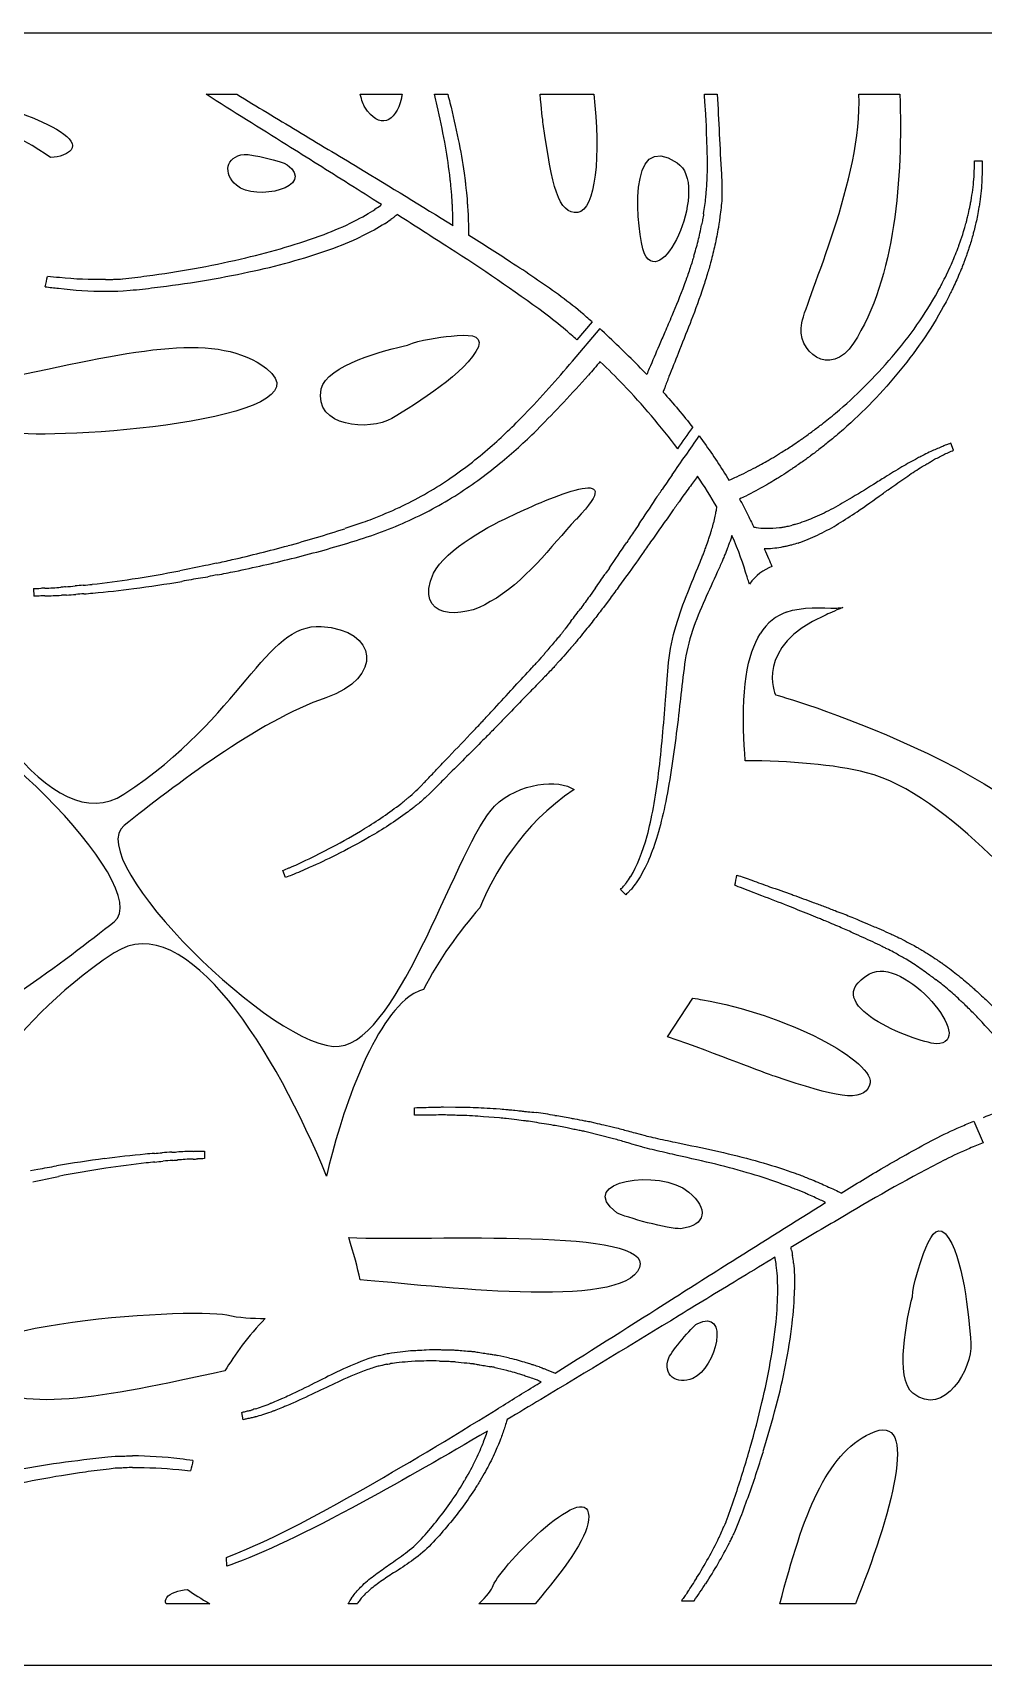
# Model space of a CAD drawing. Header units: metres. Extents: x -136 to 12250, y 0 to 1406.
# Drawn here: x 5835 to 6654, y 0 to 1406 of the extents above; entities that cross this region are included whole.
import ezdxf

# ---------------------------------------------------------------- set-up
doc = ezdxf.new("R2010")
doc.units = ezdxf.units.M
doc.layers.add('PDF_Geometry', color=7, linetype='Continuous')

msp = doc.modelspace()

# ---------------------------------------------------------------- linework, layer by layer
at = {"lineweight": -2}
for p, q in [((0, 1406.3), (12250, 1406.3)), ((6382, 541.4), (6403.8, 574.8)), ((6002.5, 85.4), (6002.2, 93)), ((6394.1, 55.6), (6404.9, 55.6)), ((12250, 0), (0, 0))]:
    msp.add_line(p, q, dxfattribs=at)
for points in [[(5984.6, 1353.2), (6011.1, 1353.2)], [(6117.3, 1353.2), (6153.4, 1353.2)], [(6181.3, 1353.2), (6192.7, 1353.2)], [(6272.3, 1353.2), (6318.5, 1353.2)], [(6413.9, 1353.2), (6424.9, 1353.2)], [(6546.9, 1353.2), (6582.1, 1353.2)], [(5987.8, 53.1), (5950.1, 53.1)], [(6114.6, 53.1), (6107.1, 53.1)], [(6268.1, 53.1), (6219.6, 53.1)], [(6543.9, 53.1), (6478.7, 53.1)]]:
    msp.add_lwpolyline(points, dxfattribs=at)
at = {"layer": 'PDF_Geometry', "lineweight": -2}
for p, q in [((6145.3, 1246.5), (6145.4, 1246.7)), ((6317, 1157.2), (6303.9, 1141.7)), ((6323.6, 1151.4), (6300, 1123.4)), ((6313.7, 1111.2), (6313.9, 1111.3)), ((6116.1, 983.2), (6104, 979.1)), ((6357.3, 982.8), (6353.6, 977.3)), ((5979.8, 936.6), (5986, 937.7)), ((5986, 937.7), (5986.1, 937.7)), ((5836, 927.4), (5836.2, 921)), ((6320.1, 928.1), (6314.7, 920.7)), ((6645.9, 468.7), (6654, 450.1)), ((5983.1, 442.9), (5983.3, 436.5)), ((5833.3, 426.2), (5839.6, 427.4)), ((6489.3, 354.9), (6489.3, 355.1)), ((6439.9, 115), (6441.8, 119.2)), ((6441.8, 119.2), (6444, 125)), ((6426.4, 110.1), (6426.3, 110))]:
    msp.add_line(p, q, dxfattribs=at)
for points in [[(6129.9, 1254.1), (6130, 1254.2, 0.013585), (6134.7, 1257.5, 0.000653), (6135.6, 1258.2, 0.000573), (6107.6, 1275.9, 0.000334), (6054, 1309.6, -0.001214), (5984.6, 1353.2, -0.001214)], [(6011.1, 1353.2, 0.000678), (6063.2, 1321.8, -0.000329), (6116.2, 1289.8, -0.003033), (6197.3, 1240.2, 0.0021), (6197.2, 1241.4), (6197.2, 1241.5, 0.000114), (6197.2, 1246.3), (6197.1, 1250, 0.008429), (6196.8, 1256.1, -0.002738), (6196.6, 1259.9, 0.010803), (6196, 1269, -0.001615), (6195.8, 1271.2, -0.004592), (6195.5, 1273.9, 0.00677), (6195.2, 1277.4, -0.001598), (6194.7, 1281.1, 0.00053), (6194.4, 1283.8, 0.014865), (6190.1, 1312.1, 0.010702), (6183.6, 1343.4, 0.001252), (6181.3, 1353.2, 0.001252)], [(6192.7, 1353.2, -0.001037), (6194.6, 1346, -0.01084), (6201.8, 1314.3, -0.014358), (6206.8, 1285.4), (6207.7, 1278.9, -0.00876), (6208.1, 1274.8, 0.003688), (6208.4, 1272.5), (6208.6, 1270.7, -0.01331), (6209.5, 1260.7, 0.002012), (6209.7, 1257.6, -0.008685), (6210.2, 1250.4, -0.001754), (6210.4, 1243.9), (6210.5, 1241.6, -0.014335), (6210.6, 1234.7), (6210.6, 1232.4)], [(6415, 1264.3), (6415, 1264.4), (6415.7, 1271.8), (6415.9, 1274.1, -0.001362), (6416.3, 1284.2, 0.014159), (6416.4, 1290.7, -0.003019), (6416.4, 1294), (6416.4, 1295.2, 0.011064), (6416.2, 1304, -0.000833), (6415.6, 1322.6), (6415.6, 1324.4, 0.007999), (6414.9, 1337, -0.002782), (6414.4, 1344.4, -0.000666), (6414, 1350.3, -0.00052), (6413.9, 1353.2, -0.00052)], [(6645.8, 1279.8), (6645.8, 1279.9, 0.021618), (6646.3, 1289.5, -0.002654), (6646.4, 1291.8, -0.001821), (6646.5, 1296), (6652.9, 1296, -0.002998), (6652.9, 1291.7, 0.004037), (6653, 1289.3, -0.0219), (6652.7, 1279.4)], [(6639.4, 1243, -0.002785), (6639.7, 1244.5), (6640.2, 1246.5, 0.002391), (6641.2, 1250.5, 0.007131), (6642.7, 1257.6, -0.003255), (6643.5, 1261.6)], [(6651, 1260.5), (6651, 1260.3, 0.002084), (6650.2, 1255.9, -0.005981), (6649, 1248.9), (6649, 1248.8, -0.000518), (6647.7, 1242.6), (6647.4, 1241.5)], [(5904.2, 1193.8, -0.005943), (5908.2, 1194), (5910.8, 1194.1), (5912.7, 1194.2), (5912.7, 1194.2), (5912.8, 1194.2), (5913, 1194.2), (5918.2, 1194.8, 0.005801), (5938.8, 1197.5, 0.011211), (5979.6, 1204.1, 0.011665), (6018.7, 1212.4, 0.032316), (6086.2, 1232.6, 0.025152), (6111.7, 1243.6)], [(6413.1, 1250.4, 0.002561), (6412.3, 1245.2, 0.001277), (6411.4, 1240.8)], [(6427.2, 1248, 0.002026), (6426.6, 1243), (6426.5, 1242.8, 0.001308), (6425.8, 1238.5)], [(6637, 1234.9, -0.003435), (6638.1, 1238.4), (6638.1, 1238.5)], [(5846, 1187.5, 0.006909), (5857.4, 1186.1, 0.029683), (5898.1, 1183.6, 0.016696), (5904.9, 1183.6, -0.004876), (5908.5, 1183.7), (5913.1, 1183.9), (5919.3, 1184.4, 0.006561), (5940.2, 1186.7, 0.011914), (5981.6, 1192.6, 0.012017), (6021.5, 1200.2, 0.03266), (6091.1, 1219.5, 0.024854), (6118.1, 1230.6)], [(6317, 1157.2, 0.0044), (6307.5, 1165.5, 0.018932), (6288, 1180.7, 0.011959), (6246.9, 1208.7, 0.004607), (6210.6, 1231.9)], [(6409.3, 1058.9, -0.003874), (6413.8, 1052.7, -0.019715), (6434.9, 1020.8, 0.010762), (6441.5, 1023.8), (6441.6, 1023.8, 0.014068), (6457.9, 1031.9, -0.00296), (6461.3, 1033.7, 0.008531), (6467.7, 1037.3, -0.002723), (6471.4, 1039.5, 0.01234), (6478.4, 1043.7, -0.000524), (6480.5, 1045, 0.011041), (6489.9, 1051, -0.000362), (6495.3, 1054.7), (6495.9, 1055, 0.000245), (6498.8, 1057.1, 0.001363), (6501.9, 1059.3), (6502, 1059.4, 0.011451), (6510.3, 1065.6, -0.002134), (6514.3, 1068.6), (6515.1, 1069.2, -0.00132), (6520.6, 1073.6, 0.012371), (6526.8, 1078.7), (6526.8, 1078.7, 0.019636), (6551.8, 1101.5, 0.019967), (6575.5, 1127.1, 0.022374), (6596.9, 1154.6, 0.02596), (6614.8, 1183.3), (6614.8, 1183.3, 0.003626), (6615.7, 1185, -0.004273), (6616.8, 1186.9, -0.002674), (6618.3, 1189.8), (6618.6, 1190.5, -0.001467), (6622.3, 1197.6), (6625.6, 1204.7, -0.001254), (6626.6, 1207), (6627.2, 1208.2), (6628.6, 1211.8, 0.000671), (6631.4, 1218.6, 0.000016), (6632.8, 1222.3, 0.000304), (6633.8, 1225.4), (6633.9, 1225.4)], [(6404.6, 1213.4, 0.001785), (6403.3, 1209.2, 0.001922), (6401.5, 1203.7, -0.011738), (6397.7, 1192.5), (6397.6, 1192.4, -0.012225), (6387, 1165.3), (6385.7, 1162.3, 0.000118), (6379.7, 1148.2, 0.000281), (6374.8, 1136.8, 0.002152), (6366.3, 1116.9, 0.003405), (6364.1, 1111.8, 0.002775), (6358.7, 1117.4, 0.015751), (6325.5, 1149.7, 0.000888), (6323.6, 1151.4, 0.000888)], [(6422.8, 1223.4, -0.016146), (6419.3, 1209, 0.001846), (6418.2, 1204.8), (6418.2, 1204.6, 0.001838), (6416.6, 1199.4, -0.01181), (6412.8, 1187.2, -0.01249), (6402.5, 1158.6), (6401.4, 1155.9, 0.000463), (6391.2, 1130, 0.002618), (6383.3, 1110.1, 0.005083), (6379.6, 1100.5, -0.001619), (6378.4, 1097.3), (6378.2, 1096.7, -0.020147), (6403.7, 1066.3, -0.020147)], [(6642.2, 1222.5, -0.002351), (6641, 1218.7, 0.001641), (6639.9, 1215.5), (6639.9, 1215.4, 0.000751), (6638.4, 1211.4, -0.000265), (6637.2, 1208.3, 0.003308), (6636.5, 1206.3, -0.002576), (6635.9, 1204.6), (6635.8, 1204.5, 0.002791), (6634.3, 1200.9, -0.001051), (6631.2, 1193.5), (6631.2, 1193.4, 0.000296), (6628.3, 1187.3), (6627.7, 1186, -0.001596), (6625.9, 1182.2), (6625.8, 1182.1), (6625.3, 1181, -0.002836), (6623.9, 1178.4, -0.027162), (6606.4, 1148.2, -0.022771), (6585.3, 1119, -0.01976), (6561.7, 1091.8, -0.020056), (6536.6, 1067.4, -0.0123), (6530.3, 1061.8, -0.000019), (6524, 1056.5), (6524, 1056.4, 0.003879), (6519.6, 1052.9, -0.011842), (6511.4, 1046.5, 0.000872), (6507.6, 1043.5), (6505.3, 1041.8, 0.001116), (6502.8, 1040, -0.00143), (6499.3, 1037.5, -0.011144), (6490.5, 1031.4, 0.000187), (6487.7, 1029.4, -0.012209), (6480.3, 1024.7, 0.004696), (6476.6, 1022.4, -0.007692), (6470.3, 1018.6, 0.003086), (6466.5, 1016.4), (6466.4, 1016.3, -0.014686), (6449.4, 1007.2, -0.007609), (6444.1, 1004.6, -0.009791), (6451.2, 990.9, 0.000473), (6454.3, 984.7, -0.000184), (6456.4, 980.4, 0.021068), (6458.5, 980.1), (6458.7, 980.1)], [(5898.1, 1193.6), (5898, 1193.6, -0.029405), (5858.3, 1195.3, -0.007222), (5848.1, 1196.4, -0.007222)], [(6494.5, 966.7, -0.004527), (6496.8, 967.5), (6496.9, 967.5, 0.028822), (6513.2, 974.5, 0.022328), (6529.4, 983.4, 0.014016), (6545.3, 993.7, 0.00665), (6566.9, 1008.9, -0.001495), (6575.2, 1014.8, -0.005753), (6588.9, 1024.4, -0.00833), (6601.3, 1032.5, 0.000483), (6603.8, 1033.9, -0.001608), (6607, 1035.8, -0.002806), (6610.3, 1037.7, -0.000452), (6612.1, 1038.8, -0.011974), (6620.7, 1043.2), (6620.7, 1043.2, -0.015958), (6625.1, 1045.2, 0.002023), (6626.3, 1045.8, 0.000273), (6628.4, 1046.7), (6626, 1052.6, 0.00347), (6623.8, 1051.8), (6623.8, 1051.8, -0.005549), (6622.4, 1051.3, 0.016609), (6617.9, 1049.5, 0.014838), (6608.7, 1045.5, 0.004005), (6603.2, 1042.8), (6601.4, 1041.9, 0.003168), (6597.2, 1039.7, 0.010304), (6583.9, 1032.2, 0.006346), (6569.5, 1023.5, 0.001567), (6559.5, 1017.2, -0.006483), (6538.5, 1004.4, -0.013481), (6522.6, 995.5, -0.0218), (6507, 988, -0.027755), (6492.1, 982.8, 0.004101), (6489.5, 982.1)], [(6421.7, 984), (6421.8, 984.1, 0.001535), (6423.1, 989.8, -0.001813), (6423.6, 992.2, 0.001465), (6423.9, 994.2, -0.001305), (6424.6, 997.8, 0.018167), (6407.9, 1024.2, -0.000041), (6400.8, 1014.6, 0.004789), (6392, 1002.3, -0.001151), (6386.3, 994.3, -0.000227), (6367.5, 967.7, 0.001341), (6360.4, 957.6, -0.005069), (6345.1, 936.1, 0.003032), (6340.5, 929.8, -0.006727), (6332.6, 919), (6326.8, 911.3, -0.000078), (6319.2, 901.3), (6319.2, 901.3, -0.003528), (6310.3, 890.2, 0.001541), (6304.8, 883.5), (6303.6, 882, -0.000712), (6301.1, 878.9), (6301, 878.8), (6300.5, 878.2, -0.001348), (6297.1, 874.4, -0.001936), (6291.3, 867.7), (6289.3, 865.6, 0.001852), (6287.1, 863.1, -0.000112), (6285.4, 861.1, 0.005902), (6284.7, 860.4, -0.010632), (6283.3, 858.8), (6281.2, 856.7, -0.000662), (6273, 848.1, -0.00037), (6262.3, 837.1), (6256.4, 831, 0.00054), (6242.5, 816.6), (6239.7, 813.8, -0.001773), (6231.5, 805.3, -0.001534), (6223.1, 796.8, -0.000196), (6194.9, 768.7), (6190.5, 764.2, -0.001018), (6185, 758.8), (6176.7, 750.5), (6174.1, 748.1)], [(6374.4, 768.5, 0.011092), (6380.3, 831.5), (6380.5, 834.5, -0.003385), (6383, 863.8, -0.047276), (6389.4, 895.8, -0.02462), (6399.4, 924, -0.000392), (6409.3, 948.3, 0.003815), (6412.3, 955.8, -0.00155), (6413.6, 958.9, -0.003295), (6414.9, 962.5, 0.011277), (6417, 968.5, -0.002111), (6417.7, 970.5)], [(6419.7, 976.9), (6419.8, 977, 0.000041), (6420.3, 978.8)], [(6467.2, 979.4, 0.03762), (6478.5, 980, 0.005844), (6480.1, 980.2, -0.000303), (6481.7, 980.4, -0.002603), (6485.1, 981.1)], [(6434.6, 964.9, 0.001729), (6433.7, 962.5, -0.011167), (6431.2, 956.2, 0.003164), (6429.7, 952.5), (6429.7, 952.4), (6429, 950.9, -0.004516), (6424.9, 941.6, -0.00066), (6414.1, 917.8, 0.025351), (6403.6, 891.3, 0.048037), (6396.7, 862.3, 0.004023), (6393.1, 832.6), (6392.9, 830.3, -0.011226), (6384.6, 767)], [(6488.8, 965, 0.002067), (6485.1, 964.1), (6484.9, 964, 0.000958), (6481.3, 963.3, -0.037775), (6467.3, 961.6), (6467.3, 961.6, -0.003551), (6465.4, 961.6)], [(6452.5, 931.3, 0.001999), (6452, 933.1, -0.000447), (6450.6, 937.5)], [(6292, 890.3, 0.000742), (6290.1, 887.9, 0.002274), (6287.7, 885.1, -0.002783), (6286.4, 883.6, 0.000635), (6278.9, 874.7, 0.001802), (6277.2, 872.7, -0.001216), (6275.2, 870.2, 0.004586), (6274.5, 869.4)], [(6166.9, 754.8), (6169.8, 757.6), (6172.5, 760.4, -0.001745), (6175.4, 763.4, -0.000966), (6179.5, 767.7, 0.002011), (6183, 771.5, 0.000103), (6193.7, 782.6, 0.000483), (6214.8, 804.8, 0.000405), (6222.2, 812.6), (6222.9, 813.4, 0.00046), (6230.9, 822.1, 0.000525), (6247.1, 839.6), (6248.7, 841.4, -0.000027), (6263.3, 857.2), (6265.1, 859.1, -0.00036), (6271.4, 865.9), (6273.4, 868.1)], [(6166.4, 741.4, -0.001346), (6162.9, 738.5), (6162.3, 738), (6160.5, 736.7, -0.001691), (6158.1, 734.8, -0.028381), (6125.3, 713.5, -0.015741), (6096.4, 697.9, -0.012122), (6073.5, 687.1, -0.010173), (6058.5, 680.7, -0.002962), (6053, 678.6), (6050.7, 684.6, -0.00006), (6055.9, 686.8), (6056.5, 687, 0.009556), (6070.6, 693.4, 0.012255), (6092.9, 704.7, 0.016043), (6121.1, 720.7, 0.02805), (6152.4, 742.2, 0.000685), (6155.1, 744.3), (6156.4, 745.4, 0.001528), (6158.6, 747.3, -0.001114), (6160.3, 748.7), (6160.3, 748.8)], [(6441.8, 680.7, -0.000303), (6448, 678.6, 0.000586), (6454.7, 676.2, -0.000328), (6470, 670.7, 0.000237), (6489.3, 663.9), (6490.3, 663.5, 0.000762), (6507.6, 657.2, 0.00143), (6516.9, 653.7, -0.000853), (6526.3, 650.1, 0.002551), (6533, 647.5, -0.007928), (6545.2, 642.6, -0.00063), (6553.6, 639, 0.000096), (6564, 634.6, -0.011258), (6572.2, 631), (6573.4, 630.4, 0.002916), (6576.8, 628.9, -0.013736), (6582.9, 626), (6585, 624.9, 0.000749), (6592, 621.2), (6594.4, 620), (6596.6, 618.7, 0.001745), (6599.2, 617.1, -0.002473), (6601, 616.1)], [(6348.9, 666.5, -0.001416), (6346.1, 663.8), (6341.5, 668.3, 0.002701), (6344.2, 671.1)], [(6352.2, 670.3), (6352.1, 670.2, 0.006276), (6350.9, 668.7)], [(6512.8, 643.3), (6511.8, 643.7, -0.000809), (6503.7, 647, -0.000491), (6494.6, 650.6, -0.000068), (6485.7, 654.2, 0.000121), (6463.3, 662.9), (6451.4, 667.4, -0.000196), (6442.9, 670.7), (6440, 671.9)], [(6570.9, 617.2, -0.002822), (6567.9, 618.7), (6566.8, 619.3, 0.010161), (6558.9, 623.1, -0.001047), (6541.9, 630.8), (6540.3, 631.6, 0.008275), (6528.8, 636.6, -0.002616), (6521.9, 639.5, -0.001152), (6516.5, 641.7)], [(6593.8, 604.2), (6593.8, 604.3), (6587.5, 608.2), (6585.4, 609.4, -0.000642), (6576.7, 614.3)], [(6613.9, 607.9, 0.00254), (6618.1, 605.1), (6618.2, 605, 0.002035), (6621.8, 602.4)], [(6605.5, 596.3, 0.0029), (6609.7, 593.3, 0.001427), (6613.3, 590.6)], [(6645.2, 583.4, 0.002507), (6648.5, 580.5), (6648.6, 580.4, 0.002457), (6652.6, 576.7, -0.011788), (6661.8, 567.8, -0.012317), (6682.8, 545.8), (6684.8, 543.7, 0.000405), (6703.4, 522.9, 0.002412), (6717.7, 507, 0.004803), (6724.7, 499.4, -0.002254), (6727, 496.9), (6727.4, 496.5, -0.020176), (6766, 505.7, -0.020176)], [(6654.1, 472, -0.000882), (6656.5, 473, -0.015789), (6700.2, 488.3, -0.002477), (6707.6, 490.6, -0.002809), (6704, 494.8, -0.002227), (6690, 511.3, -0.000338), (6682, 520.8, 0.00027), (6672.1, 532.5), (6669.9, 534.9, 0.012169), (6650.4, 556.6), (6650.4, 556.7, 0.011846), (6642.1, 565.1, -0.002715), (6638, 569.2, -0.001873), (6634.8, 572.2)], [(6237.4, 471.5), (6237.4, 471.5), (6223.4, 472.6, 0.016675), (6204.5, 473.6, -0.001705), (6199.2, 473.8, 0.000728), (6195.4, 473.9, -0.001385), (6189.1, 474.1, 0.000975), (6180.7, 474), (6180.5, 474, -0.000198), (6164.1, 473.9), (6164, 480.3, -0.000216), (6180.4, 480.8, 0.001974), (6185.6, 480.9, -0.001258), (6189.1, 481), (6189.2, 481), (6199.4, 480.9, 0.002809), (6205, 480.8, -0.016891), (6224, 480.1, -0.001163), (6234.5, 479.5), (6237.9, 479.3)], [(6244.4, 478.7), (6245.4, 478.6, -0.00078), (6250.6, 478.1), (6252.9, 477.8, -0.001298), (6256.9, 477.4, 0.001327), (6260.7, 477), (6261.7, 476.9)], [(6283.8, 465.1), (6283.8, 465.1, -0.001065), (6267.5, 467.8, 0.015463), (6260.7, 468.8), (6259.8, 468.9, 0.001359), (6252.1, 469.8), (6243.1, 470.9)], [(6297.9, 471.5, 0.002155), (6302.1, 470.8, 0.000597), (6310.6, 469.1, -0.003489), (6315, 468.3), (6315.1, 468.3), (6319.4, 467.3, 0.000303), (6327.2, 465.5, -0.000487), (6336.7, 463.3, -0.008897), (6347.9, 460.3, 0.003101), (6354.1, 458.6), (6362.7, 456.3), (6364.1, 455.9, 0.000009), (6371.3, 454.3, 0.003625), (6388.5, 450.6), (6391.2, 450, -0.004263), (6422.4, 443.4, -0.010894), (6453.9, 435.8, -0.014288), (6482, 427.3), (6488.2, 425.2, -0.00887), (6492.1, 423.8, 0.002606), (6494.3, 423), (6495.9, 422.4, -0.013637), (6505.3, 418.7, 0.001017), (6508.2, 417.5, -0.008747), (6514.9, 414.7, -0.001625), (6520.8, 412), (6522.9, 411.1, -0.013983), (6529.1, 408.1), (6531.2, 407, 0.002641), (6531.6, 406.8, -0.004658), (6568.5, 429, -0.011977), (6612, 453.2, -0.018878), (6634.3, 463.9, -0.004372), (6645.9, 468.7, -0.004372)], [(6260.1, 260.8, 0.002834), (6264, 259.6, 0.002857), (6266.6, 258.8, -0.008707), (6271.4, 257.3), (6271.5, 257.2, -0.001234), (6275, 255.8, -0.000861), (6277.5, 254.9), (6285.4, 251.8, 0.001338), (6385.4, 315.1, -0.000326), (6437.6, 348.2, -0.00308), (6518.2, 398.6, 0.007594), (6517.1, 399.1), (6517.1, 399.2, 0.001367), (6512.7, 401.3), (6509.4, 402.8, 0.008157), (6503.8, 405.3, -0.002057), (6500.3, 406.9, 0.011242), (6491.9, 410.3, 0.001399), (6489.8, 411.1, -0.002531), (6487.3, 412.1, 0.00697), (6484, 413.4, -0.000919), (6480.5, 414.6, 0.002332), (6477.9, 415.6, 0.015075), (6450.7, 424.3, 0.010808), (6419.8, 432.5, 0.004251), (6386.2, 440.2, -0.003379), (6368.9, 444.2, -0.001001), (6360.4, 446.4), (6360, 446.5), (6351.4, 449, -0.003569), (6345, 450.9, 0.008773), (6334.3, 453.9), (6313, 459.3, -0.001784), (6308.8, 460.2, 0.00019), (6304.9, 461, -0.000511), (6300.3, 461.9, -0.002393), (6295.7, 462.9)], [(6475.7, 344.6), (6475.7, 344.7, 0.014549), (6474.8, 350.4, -0.001884), (6474.6, 351.5, 0.00063), (6446.2, 334.3, 0.000361), (6392.2, 301.4, -0.002034), (6272.9, 229.1, -0.001137), (6243.8, 211.7), (6243.8, 211.7, 0.005056), (6243.3, 210, -0.01277), (6241.8, 205.1), (6241.7, 204.7, -0.016086), (6238.2, 194.8, -0.013625), (6235.7, 188.6), (6235.1, 187.3, -0.01146), (6232.7, 181.8, -0.018418), (6225.2, 167.1, -0.011386), (6220.7, 159.2, 0.002247), (6218.3, 155.3), (6217.8, 154.6, 0.001624), (6215.7, 151.3, -0.015023), (6204.5, 135.2), (6204.5, 135.1, -0.014953), (6191.9, 119.3, -0.015366), (6178.4, 104.3, -0.045069), (6163.3, 91.1, -0.016772), (6148.2, 80.9), (6146.1, 79.6, 0.010119), (6134.8, 72.1, 0.02865), (6124.4, 64, 0.037736), (6117.5, 56.9, 0.002749), (6115.2, 53.9, 0.012019), (6114.4, 52.7)], [(6428.9, 115.7, -0.005206), (6430.5, 119.3), (6431.6, 121.7), (6432.4, 123.5), (6432.4, 123.6), (6432.4, 123.6), (6432.5, 123.8), (6434.2, 128.6, 0.005855), (6441.1, 148.2, 0.011121), (6453.3, 187.7, 0.011735), (6463.4, 226.4, 0.032375), (6475.5, 295.9, 0.025213), (6477, 323.6)], [(6138.4, 268, 0.008359), (6140.5, 268.5), (6140.7, 268.5, 0.015331), (6141.8, 268.7)], [(6144.2, 269.1), (6151.9, 270, -0.000614), (6160.8, 271.1), (6161, 271.1, 0.000761), (6166.6, 271.4, 0.000057), (6174.2, 271.8)], [(6185.3, 272, 0.001665), (6187.5, 271.9, -0.000369), (6190.4, 271.9, -0.001092), (6193.9, 271.8, -0.003957), (6195.6, 271.8, 0.002638), (6197, 271.8), (6197.1, 271.8), (6197.2, 271.7, -0.003272), (6200.4, 271.5, 0.00084), (6212.7, 270.5), (6212.8, 270.5, 0.006797), (6214.4, 270.3, -0.002267), (6215.7, 270.2), (6215.9, 270.2), (6216.6, 270, -0.002481), (6218.9, 269.7, 0.00006), (6224.6, 268.8, 0.000606), (6229.3, 268.1), (6230.2, 267.9, 0.002855), (6231.7, 267.7)], [(6133.8, 266.9, -0.001248), (6131.7, 266.4, 0.011498), (6127.3, 265.1), (6127.2, 265, 0.001057), (6120.9, 262.9), (6120.9, 262.8, 0.021231), (6097, 252.5, 0.003847), (6077.8, 243, -0.007462), (6056.2, 232.5, -0.007705), (6050.3, 229.8, 0.001953), (6047.6, 228.6, -0.007931), (6042.3, 226.4, 0.001265), (6039.8, 225.4)], [(6136.2, 258.4), (6136.1, 258.4, -0.003462), (6133.6, 257.8, 0.009808), (6129.9, 256.8), (6129, 256.5, -0.001552), (6123.8, 254.7, 0.021483), (6100.5, 245.2, 0.004056), (6080.8, 235.9, -0.006964), (6059.3, 225.9, -0.007107), (6053.9, 223.6, 0.003992), (6050.5, 222.1, -0.008287), (6044.7, 219.8, 0.002335), (6042.3, 218.9), (6042.2, 218.9)], [(6140.1, 259.3, 0.006791), (6142.2, 259.7, 0.007633), (6143.5, 259.9)], [(6174.6, 262.2), (6174.5, 262.2, 0.000788), (6164.6, 261.9), (6161.6, 261.8), (6158.5, 261.5, 0.000621), (6148.5, 260.5), (6145.1, 260.1)], [(6185.5, 262.1), (6187.2, 262.1, -0.001216), (6190.5, 262, 0.000908), (6193.5, 261.9), (6193.9, 261.9, 0.004992), (6196.6, 261.8), (6197.7, 261.7, -0.001735), (6199.5, 261.5), (6201.9, 261.2, 0.000425), (6211.6, 260.2, 0.001803), (6213.1, 260, -0.00068), (6214.5, 259.9), (6215, 259.8, -0.007314), (6217.2, 259.4, 0.002849), (6220.5, 258.8, -0.003085), (6222.9, 258.4, 0.00263), (6228.4, 257.5, 0.002143), (6229.8, 257.2)], [(6243.6, 253.9), (6243.5, 254, 0.001174), (6233.5, 256.4), (6233.4, 256.5)], [(6234.4, 220.2, 0.001235), (6266.2, 239.9, 0.000048), (6273.2, 244.2, 0.001138), (6270.1, 245.5), (6267.4, 246.6, 0.007125), (6262.3, 248.3, -0.000662), (6260.4, 248.9, -0.003073), (6256.5, 250.2)], [(6023.5, 213.1, -0.003096), (6019.7, 212.3, -0.003031), (6016.6, 211.6), (6015.3, 217.9, -0.002711), (6018.4, 218.6), (6018.5, 218.7, -0.002182), (6022.1, 219.5)], [(6114.8, 148.9, 0.00955), (6234.4, 220.2)], [(6107, 53, 0.003255), (6108.2, 55), (6108.2, 55.1, 0.007152), (6108.7, 55.8, -0.012198), (6109.7, 57.6), (6109.8, 57.8, 0.003108), (6111, 59.4, -0.000027), (6112.1, 60.9), (6112.2, 61, -0.038181), (6119.6, 69.2, -0.029368), (6130.4, 78.2, -0.010164), (6142.1, 86.5), (6144.3, 88.1, 0.016697), (6158.1, 98, 0.044349), (6171.6, 110.6, 0.014449), (6184.2, 125.6, 0.014979), (6195.9, 141.4, 0.016797), (6206.1, 157.2), (6206.9, 158.5, 0.00124), (6208.4, 161.1), (6209, 162.1, -0.001615), (6210.6, 165.1, 0.011254), (6214.6, 172.5), (6214.7, 172.7, 0.018199), (6221.3, 186.9), (6221.3, 187, 0.012937), (6223.4, 191.9, -0.00307), (6223.9, 193.4, 0.015554), (6226, 199.2), (6226.1, 199.3, 0.007097), (6226.9, 201.8, -0.008898), (6119.4, 140.6)], [(5701.2, 133.3, -0.024842), (5728.2, 144.5, -0.032684), (5797.9, 163.7, -0.012102), (5837.7, 171.3, -0.011931), (5879.2, 177.2, -0.006361), (5900, 179.5), (5906.2, 180.1), (5910.8, 180.2, 0.005098), (5914.5, 180.3)], [(5915.1, 170.1, -0.005886), (5911.1, 169.9), (5908.5, 169.8), (5906.6, 169.7), (5906.5, 169.7), (5906.3, 169.7), (5901.1, 169.1, 0.006087), (5880.6, 166.5, 0.011115), (5839.8, 159.8, 0.011635), (5800.6, 151.5, 0.032338), (5733.1, 131.4, 0.025403), (5707.6, 120.3)], [(5973.3, 176.4, 0.006957), (5962, 177.8, 0.029797), (5921.2, 180.4)], [(5921.3, 170.3), (5921.4, 170.3, -0.029382), (5961, 168.6, -0.007005), (5971.3, 167.5, -0.007005)]]:
    msp.add_lwpolyline(points, format="xyb", dxfattribs=at)
for points in [[(6408.3, 1226.7), (6408.3, 1226.9)], [(6219.3, 1136), (6219.2, 1135.8)], [(6303.6, 987.4), (6303.2, 987)], [(6350.2, 679.4), (6350.3, 679.4)], [(6624.5, 581.4), (6624.4, 581.5)], [(6621.3, 371.9), (6621.5, 371.7)]]:
    msp.add_lwpolyline(points, dxfattribs=at)
for centre, radius, start, end in [((6078.6, 1334.7), 110.5, 302.6367, 306.1066), ((6283.2, 1051.6), 238.8, 125.2736, 125.723), ((6465.4, 847.6), 511.5, 128.4283, 128.7248), ((6048.2, 1374.9), 160.8, 308.1071, 308.856), ((3262.3, -3295.1), 5384.1, 57.0043, 57.5756), ((7418.3, 1026), 800.3, 164.7844, 165.0238), ((5353.7, -94.3), 1560.7, 53.7703, 57.4086), ((6068.7, 884.8), 348.3, 49.6212, 53.4615), ((5789.6, 567.2), 771.1, 48.1661, 49.1114), ((5555.3, 1750.4), 973.6, 316.2692, 319.9031), ((5578, 1759.2), 980.4, 314.9634, 318.6234), ((16400.1, -7773.1), 13441.2, 138.55884, 138.62481), ((5821.6, 600.6), 724.8, 43.8928, 46.1037), ((5849.2, 636), 680.5, 37.248, 43.3622), ((5912.2, 1410.1), 480.4, 311.2915, 316.1752), ((5908.3, 1431), 514.9, 310.0589, 314.7701), ((-10479.7, 12824.8), 20583.4, 325.02291, 325.13673), ((-10479.7, 12824.8), 20574.5, 325.08199, 325.14472), ((5994.9, 1315.5), 354.7, 304.0009, 311.3444), ((6000.2, 1322.3), 372.4, 302.7039, 310.0021), ((6012.9, 1290.6), 324.1, 295.2306, 303.8243), ((4645.7, 2176.6), 2086.4, 325.818, 326.0923), ((7104.4, 526.3), 874.8, 145.2118, 146.2176), ((6020.7, 1291.8), 335.7, 293.9011, 302.5679), ((-11273, 12769.4), 21207.4, 326.23566, 326.30583), ((5996.4, 1348.4), 397.3, 286.2941, 293.8062), ((6343.6, 366.8), 657, 109.9146, 110.263), ((6034, 1225.4), 255.7, 289.616, 291.5478), ((6009.9, 1295.1), 329.4, 290.9956, 295.3624), ((5771.9, 2000.2), 1073.8, 285.2981, 288.0168), ((8202.8, -268), 2229.4, 146.0448, 146.3535), ((6581.9, 924), 152.5, 161.2345, 161.8691), ((5704.8, 2260), 1342.1, 283.0183, 285.1317), ((5801.1, 1986.2), 1064.4, 283.9723, 286.7502), ((5305.4, 1657.1), 1249.2, 325.2649, 326.4804), ((5746.6, 2067.9), 1145.5, 278.7601, 280.8352), ((9347.2, -15865.2), 17145.5, 101.31193, 101.3875), ((6197.9, -2.7), 973.7, 102.1323, 102.6805), ((5865, 1553.4), 617.6, 281.9845, 283.3118), ((5883.9, 1527.6), 598.6, 280.6295, 282.1019), ((5747.8, 2208.6), 1293.1, 281.6741, 283.8862), ((7085.5, 424.8), 915.8, 145.3593, 145.7633), ((5835.2, 1218.9), 291.3, 272.0856, 274.7747), ((5926.4, 82.1), 849.2, 94.242, 94.5184), ((5828.6, 1414.3), 486.5, 274.1194, 275.0995), ((6069.4, -942.1), 1882.2, 95.8128, 96.0258), ((5573.8, 3920.1), 3005.3, 275.8259, 275.9712), ((5781.8, 1845.8), 920.6, 276.5236, 278.7009), ((5769, 2097.6), 1180.1, 277.4629, 279.494), ((7352.6, -6788.3), 7845.9, 100.07718, 100.19697), ((6183.2, -53.9), 1011, 100.7654, 101.2412), ((5832.6, 1276.3), 599, 324.4593, 325.8455), ((5513.8, 8378.5), 7458, 272.47621, 272.52372), ((5929.8, -2938), 3860.1, 91.2976, 91.3896), ((5858.7, 599.9), 328.2, 92.2571, 92.8935), ((5860.3, 188.5), 732.9, 91.1311, 91.4013), ((5842.8, 1194.7), 273.5, 270.6374, 273.5904), ((5893, 333.5), 589.1, 92.7906, 93.2181), ((5842.5, 1378.1), 456.7, 272.74, 273.7619), ((6127.5, -2212.5), 3145.3, 94.5268, 94.6508), ((5732.2, 2811.6), 1894.4, 274.4521, 274.6914), ((5801.3, 1856.2), 936.6, 275.2613, 277.4226), ((15937.2, -6020.2), 11864.6, 144.1963, 144.25776), ((5563.3, 1469.7), 930.8, 322.2097, 323.0642), ((7233, 175.3), 1181.9, 142.2205, 142.6413), ((6402.5, 629.2), 71.7, 140.8501, 142.487), ((5246.3, -6598.9), 7148.5, 81.64443, 81.77631), ((6940.4, -271.2), 776.1, 111.656, 112.5954), ((6048.5, -722.2), 1168.5, 97.4475, 99.4989), ((6019.3, -501.9), 946.2, 95.2792, 97.4188), ((6928.3, -11964.8), 12445.1, 94.55429, 94.59071), ((5552.8, 5320.2), 4894.6, 274.5378, 274.6175), ((5975.9, 2.2), 440.3, 92.7216, 93.7814), ((5924.9, 1054.1), 612.9, 272.8149, 273.2258), ((5976.9, 157.9), 284.8, 90.6974, 93.5319), ((5984, 148.7), 287.6, 92.0884, 94.8124), ((5969.5, 702.2), 259.5, 270.8848, 271.6477), ((5960.5, 777), 341.2, 272.1918, 272.8041), ((5903.3, 3742.8), 3300.8, 271.2784, 271.386), ((6040, -938), 1375.6, 92.3603, 92.6178), ((6781.8, 118.6), 355.3, 113.1382, 116.9033), ((5013.6, 5093.2), 4738.4, 280.0387, 280.237), ((6070.9, -694.5), 1135.9, 98.7426, 100.8353), ((6037.1, -477.3), 916, 96.5264, 98.7146), ((6197.6, -2087.4), 2534, 95.8215, 95.9939), ((5830.2, 1531.7), 1103.7, 275.7365, 276.1), ((5995.7, -111.8), 548.2, 94.1722, 95.0425), ((5921.3, 918.9), 485.2, 274.0751, 274.5582), ((7335.5, -951.3), 1560, 117.2596, 120.8997), ((4023.3, 9501.1), 9263.5, 281.27978, 281.41965), ((9253.8, -4231.8), 5360.1, 120.4863, 121.0602), ((6342.2, 327.5), 149.6, 11.6456, 12.45), ((6752.4, 412.6), 269.3, 191.7589, 192.3228), ((7181.2, 462.1), 700.1, 188.8039, 188.9574), ((6384.7, 335.2), 106.5, 6.0469, 9.6496), ((6197.2, 330), 294.3, 353.0549, 358.7463), ((5941.2, 364.4), 552.7, 345.2196, 352.7167), ((5596.4, -2542.4), 2881.1, 76.9686, 77.1748), ((6051.8, 132.4), 91.9, 105.6973, 107.1303), ((6043.8, 156.7), 59.7, 104.7079, 106.5597), ((5664.9, 431.3), 836.8, 342.8359, 345.6149), ((5634, 438.2), 868.5, 340.2431, 343.0043), ((5686.1, 416.8), 812.2, 338.9426, 340.4237), ((6584.5, 45.6), 160.5, 154.342, 155.6544), ((6122.1, 255.7), 337.3, 327.6702, 334.4161), ((6128.5, 259.6), 343.3, 326.5454, 333.358), ((6343.4, 154.2), 104, 332.1868, 335.9078), ((6092.7, 270.2), 370, 325.9526, 328.2014), ((6074.2, 291.6), 406.2, 324.4952, 327.0012), ((7942.9, -1023.3), 1887.6, 145.0007, 145.1366), ((7373.9, -588.3), 1172.3, 146.247, 146.4681)]:
    msp.add_arc(centre, radius, start, end, dxfattribs=at)
for points in [[(5850.7, 1298.7), (5826.3, 1315.9), (5778.3, 1340), (5740.5, 1353.2)], [(5774.4, 1349.1), (5793, 1351.1), (5900, 1315.7), (5861.2, 1300.8)], [(6121.3, 1342), (6120.1, 1344.1), (6118.7, 1348.2), (6117.3, 1353.2)], [(6153.4, 1353.2), (6153.3, 1352.1), (6153.1, 1350.9), (6152.8, 1349.8)], [(6275, 1327.4), (6274.4, 1331.7), (6273.5, 1340.8), (6272.3, 1353.2)], [(6318.5, 1353.2), (6324.8, 1301.2), (6320, 1253.3), (6304.7, 1251.5)], [(6497.7, 1156.5), (6502.6, 1179), (6550, 1281.5), (6546.9, 1353.2)], [(6582.1, 1353.2), (6584.7, 1281.9), (6578.5, 1194.8), (6542.2, 1138.8)], [(6152.8, 1349.8), (6147.6, 1328.5), (6134.1, 1322.7), (6121.3, 1342)], [(6304.7, 1251.5), (6288, 1249.5), (6282.5, 1274.4), (6275, 1327.4)], [(6362.1, 1215.9), (6355.5, 1233.8), (6346.1, 1324.4), (6390.3, 1294.3)], [(5861.2, 1300.8), (5858.4, 1299.7), (5854.8, 1299), (5850.7, 1298.7)], [(6010.7, 1274.9), (5999.1, 1284.8), (6001.4, 1299.6), (6017.4, 1301.5)], [(6017.4, 1301.5), (6024.1, 1301.7), (6049.5, 1295.5), (6054.5, 1292.6)], [(6390.3, 1294.3), (6418.7, 1275.4), (6378.8, 1183.3), (6362.1, 1215.9)], [(6054.5, 1292.6), (6079.8, 1273.4), (6027.7, 1260.4), (6010.7, 1274.9)], [(6643.5, 1261.6), (6644.5, 1267.9), (6645.5, 1274.4), (6645.8, 1279.8)], [(6652.7, 1279.4), (6652.6, 1273.7), (6651.8, 1266.9), (6651, 1260.5)], [(6111.7, 1243.6), (6119.3, 1247.4), (6125.4, 1251), (6129.9, 1254.1)], [(6413.1, 1250.4), (6413.9, 1255), (6414.6, 1259.7), (6415, 1264.3)], [(6138.2, 1241.7), (6133, 1238.2), (6126.2, 1234.5), (6118.1, 1230.6)], [(6408.3, 1226.9), (6409.5, 1231.4), (6410.5, 1236), (6411.4, 1240.8)], [(6425.8, 1238.5), (6424.9, 1233.5), (6424, 1228.3), (6422.8, 1223.4)], [(6638.1, 1238.5), (6638.6, 1240), (6639, 1241.5), (6639.4, 1243)], [(6647.4, 1241.5), (6647, 1239.8), (6646.6, 1237.9), (6646.1, 1236)], [(6210.6, 1232.4), (6210.6, 1232.2), (6210.6, 1232.1), (6210.6, 1231.9)], [(6404.6, 1213.4), (6405.9, 1217.7), (6407.2, 1222.2), (6408.3, 1226.7)], [(6633.9, 1225.4), (6635.1, 1228.6), (6636.1, 1231.8), (6637, 1234.9)], [(6645.2, 1232.8), (6644.3, 1229.5), (6643.4, 1226), (6642.2, 1222.5)], [(5846, 1187.5), (5846.7, 1190.5), (5847.4, 1193.4), (5848.1, 1196.4)], [(5898.1, 1193.6), (5900.1, 1193.6), (5902.1, 1193.7), (5904.2, 1193.8)], [(6542.2, 1138.8), (6522.2, 1107.9), (6492.3, 1131.7), (6497.7, 1156.5)], [(5818.5, 1110.3), (5926.6, 1133.5), (5995.1, 1149), (6036.6, 1116.9)], [(6158, 1137.2), (6169.3, 1141.7), (6184.7, 1144), (6195.6, 1145)], [(6195.6, 1145), (6210.4, 1146.4), (6222.4, 1146.7), (6219.3, 1136)], [(6083.8, 1099.5), (6088.1, 1119.7), (6139.9, 1133.2), (6158, 1137.2)], [(6219.2, 1135.8), (6209.2, 1113.3), (6166.2, 1087.3), (6144.6, 1074)], [(6036.6, 1116.9), (6094.8, 1072), (5849.9, 1054.9), (5816.9, 1062.2)], [(6144.6, 1074), (6125.9, 1063.2), (6076.9, 1065.9), (6083.8, 1099.5)], [(6249.3, 991), (6278.6, 1004.8), (6351.8, 1037.4), (6303.6, 987.4)], [(6180.4, 940.7), (6190.9, 961.4), (6231, 983), (6249.3, 991)], [(6303.2, 987), (6281.7, 964.1), (6258.5, 931.9), (6229.3, 916.2)], [(6417.7, 970.5), (6418.5, 972.8), (6419.2, 974.9), (6419.7, 976.9)], [(6420.3, 978.8), (6420.9, 980.7), (6421.4, 982.5), (6421.7, 984)], [(6437, 971.5), (6436.3, 969.4), (6435.5, 967.2), (6434.6, 964.9)], [(6450.6, 937.5), (6447.2, 948.3), (6443.4, 960.3), (6437.5, 973.1)], [(6458.7, 980.1), (6460.7, 979.7), (6463.5, 979.5), (6467.2, 979.4)], [(6485.1, 981.1), (6486.6, 981.3), (6488, 981.7), (6489.5, 982.1)], [(6465.4, 961.6), (6468.1, 955.8), (6470.2, 950.8), (6471.9, 946.4)], [(6494.5, 966.7), (6492.7, 966.1), (6490.8, 965.5), (6488.8, 965)], [(5731.1, 942.7), (5774, 837), (5851.7, 709.6), (5913.8, 750.3)], [(6471.9, 946.4), (6464.8, 943.6), (6458.1, 938.9), (6452.5, 931.3)], [(6229.3, 916.2), (6205.7, 900.6), (6163, 901.2), (6180.4, 940.7)], [(6517.4, 904.4), (6456.7, 877.7), (6474.8, 836.1), (6474.8, 836.1)], [(6484.3, 907.1), (6475.9, 904), (6468, 898.4), (6461.8, 888.4)], [(6484.3, 907.1), (6498.7, 912.4), (6514.8, 910.4), (6527.5, 910.7)], [(6532.9, 911.1), (6525.9, 908.2), (6520.6, 905.8), (6517.4, 904.4)], [(6527.5, 910.7), (6527.5, 910.7), (6529.4, 910.8), (6532.9, 911.1)], [(5913.8, 750.3), (6016.8, 817.7), (6035.1, 897.7), (6083.8, 894.8)], [(6083.8, 894.8), (6132.5, 892), (6137.9, 850.6), (6087.7, 833.4)], [(6292, 890.3), (6292.5, 891), (6293, 891.7), (6293.6, 892.4)], [(6448.4, 788.3), (6444.8, 841.1), (6451, 871.2), (6461.8, 888.4)], [(6273.4, 868.1), (6273.7, 868.5), (6274.1, 868.9), (6274.5, 869.4)], [(5905.4, 640.5), (5942.5, 669.8), (5773.2, 836.4), (5720, 830.7)], [(6087.7, 833.4), (6029.1, 813.3), (5956.4, 756.8), (5914, 723.4)], [(6474.8, 836.1), (6474.8, 836.1), (6696.9, 773.9), (6762.9, 662)], [(6448.9, 779.2), (6448.8, 782.2), (6448.6, 785.3), (6448.4, 788.3)], [(6553.5, 768.9), (6525.6, 775.9), (6487.2, 779.1), (6448.9, 779.2)], [(6233.1, 740), (6253.8, 760.5), (6288.9, 763.8), (6301.5, 754.3)], [(6364.5, 714.6), (6368.4, 729.1), (6371.7, 747.3), (6374.4, 768.5)], [(6384.6, 767), (6381.2, 745.5), (6377.1, 727.1), (6372.5, 712.3)], [(6727.2, 630.1), (6707.5, 646), (6624, 751.2), (6553.5, 768.9)], [(6160.3, 748.8), (6162.6, 750.6), (6164.7, 752.6), (6166.9, 754.8)], [(6174.1, 748.1), (6171.7, 745.9), (6169.2, 743.5), (6166.4, 741.4)], [(6301.5, 754.3), (6256, 724.4), (6231.8, 680.1), (6220.4, 652.6)], [(6099.3, 533.2), (6152.5, 538.9), (6201.5, 708.6), (6233.1, 740)], [(5914, 723.4), (5876.8, 694.2), (6046.2, 527.5), (6099.3, 533.2)], [(6350.3, 679.4), (6355.7, 688.1), (6360.7, 700.6), (6364.5, 714.6)], [(6372.5, 712.3), (6368.1, 697.7), (6362.2, 684.7), (6356.1, 675.6)], [(6346.9, 674.5), (6347.9, 675.8), (6349, 677.5), (6350.2, 679.4)], [(6356.1, 675.6), (6354.7, 673.6), (6353.4, 671.8), (6352.2, 670.3)], [(6440, 671.9), (6440.6, 674.8), (6441.2, 677.8), (6441.8, 680.7)], [(6344.2, 671.1), (6344.6, 671.5), (6345.1, 672.2), (6345.6, 672.9)], [(6350.9, 668.7), (6350.2, 667.9), (6349.5, 667.2), (6348.9, 666.5)], [(6088.3, 421.3), (6045.3, 527), (5967.6, 654.3), (5905.5, 613.7)], [(6220.4, 652.6), (6202.3, 631.7), (6184.9, 608), (6171.9, 582.1)], [(5731.6, 530.5), (5790.3, 550.6), (5862.9, 607.2), (5905.4, 640.5)], [(6516.5, 641.7), (6515.3, 642.3), (6514, 642.8), (6512.8, 643.3)], [(5905.5, 613.7), (5802.5, 546.2), (5784.2, 466.3), (5735.5, 469.1)], [(6556, 595.5), (6585.6, 612.5), (6650.2, 535.7), (6613.5, 535.3)], [(6576.7, 614.3), (6574.8, 615.3), (6572.9, 616.2), (6570.9, 617.2)], [(6601, 616.1), (6605.5, 613.5), (6609.8, 610.6), (6613.9, 607.9)], [(6613.5, 535.3), (6594.6, 537.4), (6509.3, 569.3), (6556, 595.5)], [(6605.5, 596.3), (6601.7, 599), (6597.8, 601.8), (6593.8, 604.2)], [(6621.8, 602.4), (6625.8, 599.4), (6630.1, 596.2), (6634, 592.9)], [(6634, 592.9), (6638, 589.9), (6641.7, 586.6), (6645.2, 583.4)], [(6171.9, 582.1), (6167.1, 580.6), (6162.9, 578.6), (6159.5, 576)], [(6624.4, 581.5), (6620.9, 584.6), (6617.2, 587.5), (6613.3, 590.6)], [(6634.8, 572.2), (6631.5, 575.3), (6628.1, 578.5), (6624.5, 581.4)], [(6159.5, 576), (6125.9, 550.4), (6100.3, 473), (6088.3, 421.3)], [(6403.8, 574.8), (6406.7, 574.2), (6409.6, 573.7), (6412.3, 573.3)], [(6412.3, 573.3), (6482.1, 561.6), (6563.3, 519.9), (6556.1, 499.8)], [(6474.9, 507.1), (6464.7, 510.5), (6427.7, 525.5), (6382, 541.4)], [(6556.1, 499.8), (6550.4, 483.9), (6525.7, 490.1), (6474.9, 507.1)], [(6237.9, 479.3), (6240.1, 479.2), (6242.3, 478.9), (6244.4, 478.7)], [(6243.1, 470.9), (6241.1, 471.2), (6239.3, 471.4), (6237.4, 471.5)], [(6261.7, 476.9), (6264, 476.7), (6266.4, 476.5), (6268.8, 476.1)], [(6295.7, 462.9), (6291.6, 463.7), (6287.7, 464.6), (6283.8, 465.1)], [(6285.1, 473.7), (6289.4, 473.2), (6293.7, 472.3), (6297.9, 471.5)], [(6338.3, 389.9), (6302, 417.3), (6375.9, 428.4), (6400.3, 407.7)], [(6400.3, 407.7), (6417, 393.6), (6416.2, 378.9), (6393.3, 376.1)], [(6393.3, 376.1), (6383.7, 375.7), (6345.5, 385.7), (6338.3, 389.9)], [(6107.5, 368.4), (6179.3, 365.5), (6370.8, 377.4), (6357.8, 342.6)], [(6117.3, 332.1), (6115.1, 342.6), (6111.7, 354.9), (6107.5, 368.4)], [(6602.6, 354.6), (6608, 368.5), (6613.1, 379.4), (6621.3, 371.9)], [(6621.5, 371.7), (6637.1, 352.7), (6641.2, 302.5), (6643.4, 277.3)], [(6592.9, 317.5), (6593.9, 329.6), (6598.7, 344.4), (6602.6, 354.6)], [(6357.8, 342.6), (6344, 305.3), (6178.3, 327.4), (6117.3, 332.1)], [(6477, 323.6), (6476.9, 332.1), (6476.5, 339.1), (6475.7, 344.6)], [(6490.5, 346.4), (6491.3, 340.2), (6491.6, 332.5), (6491.5, 323.5)], [(6593.4, 234.3), (6577.4, 247.2), (6588.4, 299.5), (6592.9, 317.5)], [(5782.8, 247), (5724.6, 292), (5969.4, 309), (6002.4, 301.8)], [(6035.6, 298.8), (6021, 284), (6008.9, 267.2), (6000.8, 253.6)], [(6002.4, 301.8), (6013.1, 299.4), (6024.2, 298.8), (6035.6, 298.8)], [(6407.6, 294.3), (6436.1, 308.3), (6424.4, 255.9), (6403.9, 247.2)], [(6383.1, 265), (6385.9, 271.1), (6402.7, 291.1), (6407.6, 294.3)], [(6133.8, 266.9), (6135.4, 267.5), (6136.9, 267.7), (6138.4, 268)], [(6141.8, 268.7), (6142.5, 268.9), (6143.3, 269), (6144.2, 269.1)], [(6174.2, 271.8), (6177.9, 272.1), (6181.7, 272), (6185.3, 272)], [(6231.7, 267.7), (6233, 267.5), (6234.5, 267.3), (6235.9, 266.9)], [(6643.4, 277.3), (6644.7, 255.8), (6620.5, 213.1), (6593.4, 234.3)], [(6000.8, 253.6), (5892.7, 230.4), (5824.2, 215), (5782.8, 247)], [(6140.1, 259.3), (6138.7, 259), (6137.3, 258.8), (6136.2, 258.4)], [(6145.1, 260.1), (6144.7, 260.1), (6144.1, 260), (6143.5, 259.9)], [(6185.5, 262.1), (6181.9, 262.3), (6178.2, 262.4), (6174.6, 262.2)], [(6233.4, 256.5), (6232.3, 256.8), (6231.1, 257), (6229.8, 257.2)], [(6256.5, 250.2), (6252.4, 251.5), (6248.2, 252.9), (6243.6, 253.9)], [(6246, 264.6), (6251.2, 263.6), (6255.9, 262.1), (6260.1, 260.8)], [(6403.9, 247.2), (6389.8, 241.2), (6377.6, 249.9), (6383.1, 265)], [(6026.9, 220.9), (6030.6, 221.9), (6035.1, 223.6), (6039.8, 225.4)], [(6022.1, 219.5), (6022.9, 219.6), (6023.8, 219.9), (6024.7, 220.2)], [(6026.8, 213.9), (6025.7, 213.6), (6024.6, 213.3), (6023.5, 213.1)], [(6042.2, 218.9), (6036.9, 217), (6032.5, 215.4), (6028.7, 214.4)], [(6556.8, 199.8), (6601.3, 221.3), (6573.4, 125.9), (6543.9, 53.1)], [(6478.7, 53.1), (6499.4, 130.8), (6517.7, 180.9), (6556.8, 199.8)], [(5914.5, 180.3), (5916.7, 180.4), (5918.9, 180.4), (5921.2, 180.4)], [(5921.3, 170.3), (5919.3, 170.4), (5917.2, 170.2), (5915.1, 170.1)], [(5973.3, 176.4), (5972.6, 173.4), (5971.9, 170.5), (5971.3, 167.5)], [(6232, 68.9), (6238.6, 86.4), (6318, 166.3), (6314, 125)], [(6003.4, 93.5), (6030, 103.5), (6066.4, 121.6), (6114.8, 148.9)], [(6119.4, 140.6), (6070.3, 114), (6033.1, 96.4), (6005.9, 86.7)], [(6314, 125), (6312.5, 109.3), (6292.6, 81.7), (6268.1, 53.1)], [(6426.4, 110.1), (6427.3, 111.9), (6428.1, 113.7), (6428.9, 115.7)], [(6002.2, 93), (6002.6, 93.2), (6003, 93.3), (6003.4, 93.5)], [(6005.9, 86.7), (6004.8, 86.2), (6003.6, 85.8), (6002.5, 85.4)], [(5950.1, 53.1), (5948.7, 56.9), (5950.9, 60.4), (5958.1, 63.1)], [(5958.1, 63.1), (5960.9, 64.2), (5964.5, 64.9), (5968.6, 65.2)], [(5968.6, 65.2), (5974, 61.4), (5980.5, 57.3), (5987.8, 53.1)], [(6219.6, 53.1), (6226.1, 59.3), (6230.6, 64.9), (6232, 68.9)]]:
    msp.add_open_spline(points, degree=3, dxfattribs=at)
msp.add_open_spline([(6424.9, 1353.2), (6426.1, 1330.3), (6427.2, 1307.4), (6428.4, 1284.5), (6428.8, 1277.3), (6429.1, 1270.2), (6428.8, 1263.2), (6428.5, 1258.1), (6427.8, 1252.9), (6427.2, 1248)], degree=3, knots=[-5.724451, -5.724451, -5.724451, -5.724451, -1.35604, -1.35604, -1.35604, 0, 0, 0, 1, 1, 1, 1], dxfattribs=at)

doc.saveas('drawing.dxf')
